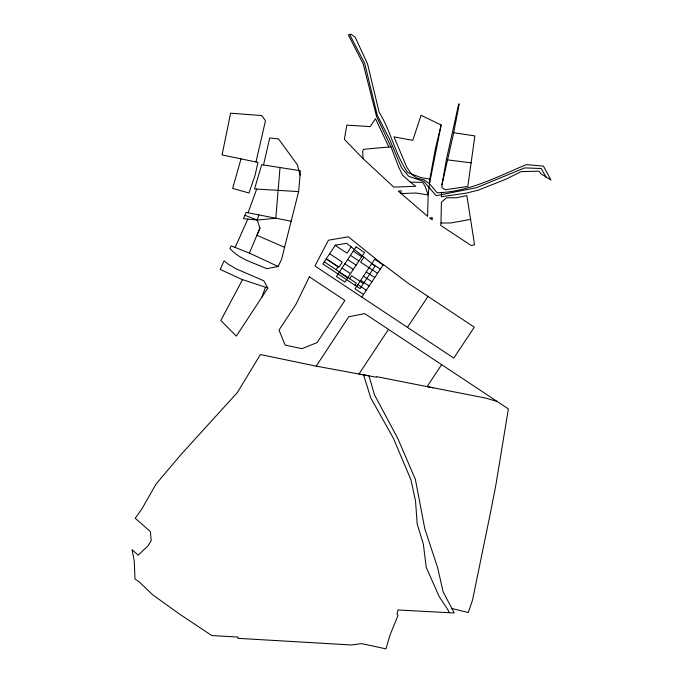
<?xml version="1.0" encoding="UTF-8"?>
<svg xmlns="http://www.w3.org/2000/svg" width="683" height="683" viewBox="0 0 683 683"><rect width="100%" height="100%" fill="white"/><g stroke="black" fill="none" stroke-linecap="round" stroke-linejoin="round"><path stroke-width="1.02" d="M440.996 222.999L441.397 202.245L446.597 197.746L456.449 197.78L466.848 195.577L474.574 244.77L471.253 245.556L440.689 225.399L440.996 222.999L450.976 222.965L470.775 219.337M300.076 175.147L300.349 170.716L261.734 164.68L254.511 188.935L298.625 191.599L300.076 175.147L297.361 164.757L278.502 138.88L269.708 137.983L263.527 164.97M441.645 192.341L441.346 196.721L466.438 193.11L478.313 190.147L506.24 179.048L521.214 171.604L539.015 171.185L540.663 173.619L550.942 180.005L543.455 166.131L526.431 164.586C497.608 176.53 469.008 192.077 437.12 192.743L429.479 183.701L424.228 179.945L416.801 178.152L411.507 174.131L406.744 167.181L393.963 136.848L412.797 140.365L421.052 115.307L441.15 124.989L429.479 183.701L428.121 194.903L427.618 216.315L398.351 191.155L401.134 190.745L401.194 193.596L415.751 193.007L428.121 194.903L425.27 186.758L422.803 182.395L410.321 182.148L402.586 175.181L398.59 166.865L390.992 146.819L376.521 116.4L363.211 63.852L348.364 35.004L350.814 34.15L355.203 37.189L367.591 64.108L379.125 112.183C391.06 131.23 394.936 154.076 407.623 172.517L420.89 177.563L429.803 179.177L429.479 183.701M280.021 167.489L275.804 218.287L257.303 220.037L243.489 218.62L246.162 212.413L291.129 221.224L298.625 191.599M453.691 132.733L474.873 135.908L467.821 186.425L445.299 189.737L441.969 187.663L441.944 184.854L446.46 159.233L458.643 104.14L459.249 103.884L453.691 132.733L441.944 184.854M429.803 179.177L435.455 148.424L441.15 124.989M255.988 161.973L265.482 120.712L261.734 115.589L230.598 113.173L222.06 154.939L257.952 162.383L254.998 175.557L248.971 192.99L232.638 188.44L241.022 158.874M278.16 266.49L249.389 253.077L231.127 245.88L229.932 248.416C239.298 259.472 254.093 262.707 266.601 268.718L278.16 266.49L281.609 259.241L291.129 221.224M284.7 247.391L256.919 235.276L259.924 228.148L257.303 220.037L258.84 214.812M261.939 297.071L265.499 287.227L267.83 288.089L236.344 336.121L220.814 320.464L242.542 279.62M248.074 212.78L256.723 189.054M249.389 253.077L259.924 228.148M235.131 247.459L247.827 219.064M451.933 608.536L454.212 612.984L398.035 609.979L396.994 614.205L398.035 615.315L390.155 634.678L385.929 648.85L361.597 643.634L351.258 644.974L237.846 638.332L237.949 637.051L211.832 635.566L179.194 613.88L152.283 594.483L139.127 581.788L135.003 579.064L134.252 560.991L132.058 549.636L138.154 555.185L147.818 546.067L151.191 540.74L150.397 531.605L135.208 518.26L141.748 509.142L156.006 484.119L180.619 454.972L237.343 392.563L260.394 354.545L316.186 366.122L348.723 316.81L364.645 313.582L508.374 408.895L495.884 484.93L490.932 510.38L472.551 600.007L468.325 612.54L451.933 608.536L443.122 591.82L437.615 567.616L424.817 528.779L415.375 479.364L397.805 438.503L374.472 394.774L368.991 375.872L358.916 374.019L388.507 329.402M336.104 269.717L338.068 266.746L326.218 258.891M351.216 246.922L347.049 253.205L335.191 245.351M349.645 278.698L351.608 275.727L363.433 283.565M363.919 257.167L360.59 262.187L377.537 273.302M354.989 285.221L356.355 283.155L324.254 261.845M361.802 297.045L383.368 264.569L408.186 283.257L474.318 327.183L453.785 358.097L314.923 265.977L328.429 240.203L348.373 236.813L383.172 264.859M441.636 364.637L427.114 386.569L486.194 398.206L497.207 401.476M407.452 327.353L428.01 296.422M390.992 146.819L363.441 149.304L362.682 151.421L363.091 158.644L393.741 187.108L415.793 186.271L410.321 182.148M447.51 159.882L471.159 162.844M316.186 366.122L376.461 377.247L376.581 376.657L433.09 387.807M265.499 287.227L241.611 279.313L220.182 269.392L224.101 260.846L228.472 264.347L235.917 268.735L263.834 280.79L267.83 288.089M244.915 215.307L257.303 220.037M383.146 264.842L374.685 259.233L355.049 288.849L363.51 294.467M353.256 251.113L361.725 256.731M371.885 263.459L380.346 269.068M350.456 255.348L358.916 260.957M347.647 259.583L356.116 265.192M366.267 271.928L374.736 277.537M329.633 253.734L342.328 262.144L338.964 267.224L326.269 258.806M344.847 263.817L353.307 269.426M363.467 276.154L371.928 281.772M342.038 268.043L350.499 273.652M360.658 280.389L369.119 285.998M339.229 272.278L347.698 277.887M357.858 284.623L366.319 290.232M363.091 158.644L344.36 139.375L346.819 125.151L370.229 126.577L375.471 118.671L388.875 147.007M546.161 177.341L541.115 168.496L524.638 167.907L476.623 187.671L436.138 195.688L423.895 181.473L408.784 176.351L401.476 167.634L389.66 139.443L377.229 115.111L364.705 63.417L349.628 34.56M449.072 612.711L448.014 609.953L439.118 596.472L426.218 567.325L423.34 544.052L417.185 524.023L415.52 500.912L410.927 479.79L393.485 438.443L370.673 397.719L363.604 374.873M309.356 276.82L295.935 304.396L278.98 330.111L285.195 345.12L302.006 348.654L317.074 342.601L344.898 300.443L309.356 276.82M335.285 245.214L322.871 263.937L360.095 288.602L375.01 266.105L346.691 243.276L335.285 245.214M356.065 246.887L336.429 276.513L344.889 282.122L364.526 252.497L356.065 246.887M432.066 217.851L429.633 218.022L432.288 219.798L432.066 217.851"/></g></svg>
